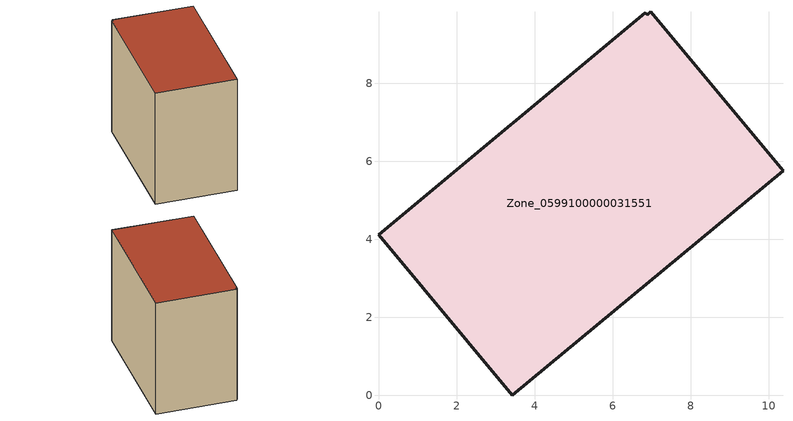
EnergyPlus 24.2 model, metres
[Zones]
Zone_0599100000031551
 floor ground (C_G): 6.83,9.81 6.88,9.75 6.98,9.83 10.37,5.75 3.42,0 0,4.12 z0
 wall outside (C_F): 6.83,9.81 0,4.12 3.42,0 10.37,5.75 6.98,9.83 6.88,9.75 6.83,9.81 z0:8.19
 roof outside (C_R): 6.88,9.75 6.83,9.81 0,4.12 3.42,0 10.37,5.75 6.98,9.83 z8.19
[BUILDING]
Pand.0599100000031551: North Axis=0; Terrain=City; Loads Convergence Tolerance Value=0.04; Temperature Convergence Tolerance Value=0.4; Solar Distribution=FullExterior; Maximum Number of Warmup Days=25; Minimum Number of Warmup Days=1
[Site:Location]
Rotterdam.The.Hague.AP_ZH_NLD Design_Conditions: Latitude=51.96; Longitude=4.45; Time Zone=1; Elevation=-4.5
[SITE:GROUNDTEMPERATURE:BUILDINGSURFACE]
18, 18, 18, 18, 18, 18, 18, 18, 18, 18, 18, 18
[MATERIAL] Thermal Absorptance=0.9; Solar Absorptance=0.7; Visible Absorptance=0.7
Name | Roughness | Thickness | Conductivity | Density | Specific Heat
G.TC.1975-1991 | MediumSmooth | 0.15 | 0.288461 | 540 | 1210
F.TC.1975-1991 | Rough | 0.3 | 0.230769 | 1920 | 840
R.TC.1975-1991 | MediumRough | 0.2 | 0.153846 | 1500 | 1000
[CONSTRUCTION]
C_G: G.TC.1975-1991
C_F: F.TC.1975-1991
C_R: R.TC.1975-1991
[ZONE]
Zone_0599100000031551: Type=1; Multiplier=1; Ceiling Height=Autocalculate; Volume=Autocalculate; Floor Area=autocalculate; Part of Total Floor Area=Yes
[ZONEINFILTRATION:DESIGNFLOWRATE]
Infil_Zone_0599100000031551: Zone or ZoneList or Space or SpaceList=Zone_0599100000031551; Schedule=AlwaysOn; Design Flow Rate Calculation Method=Flow/Area; Flow Rate per Floor Area=0.003; Constant Term Coefficient=1; Temperature Term Coefficient=0; Velocity Term Coefficient=0; Velocity Squared Term Coefficient=0
[HVACTEMPLATE:ZONE:IDEALLOADSAIRSYSTEM]
Zone_0599100000031551: Maximum Heating Supply Air Temperature=50; Minimum Cooling Supply Air Temperature=13; Maximum Heating Supply Air Humidity Ratio=0.0156; Minimum Cooling Supply Air Humidity Ratio=0.0077; Heating Limit=NoLimit; Cooling Limit=NoLimit; Dehumidification Control Type=ConstantSensibleHeatRatio; Cooling Sensible Heat Ratio=0.7; Dehumidification Setpoint=60; Humidification Control Type=None; Humidification Setpoint=30; Outdoor Air Method=None; Outdoor Air Flow Rate per Person=0.00944; Outdoor Air Flow Rate per Zone Floor Area=0; Outdoor Air Flow Rate per Zone=0; Demand Controlled Ventilation Type=None; Outdoor Air Economizer Type=NoEconomizer; Heat Recovery Type=None; Sensible Heat Recovery Effectiveness=0.7; Latent Heat Recovery Effectiveness=0.65
[ZONECONTROL:THERMOSTAT]
ThermostatControl_Zone_0599100000031551: Zone or ZoneList=Zone_0599100000031551; Control Type Schedule=DualSetpointControlType; Control 1=Thermostat_Zone_0599100000031551; Temperature Difference Between Cutout And Setpoint=0
[THERMOSTATSETPOINT:DUALSETPOINT]
Thermostat_Zone_0599100000031551: Heating Setpoint Temperature Schedule=HeatingSetpoint_Zone_0599100000031551; Cooling Setpoint Temperature Schedule=CoolingSetpoint_Zone_0599100000031551
[SCHEDULE:COMPACT]
HeatingSetpoint_Zone_0599100000031551: Through: 12/31, For: AllDays, Until: 24:00, 21
CoolingSetpoint_Zone_0599100000031551: Through: 12/31, For: AllDays, Until: 24:00, 24
DualSetpointControlType: Through: 12/31, For: AllDays, Until: 24:00, 4
AlwaysOn: Through: 12/31, For: AllDays, Until: 24:00, 1
